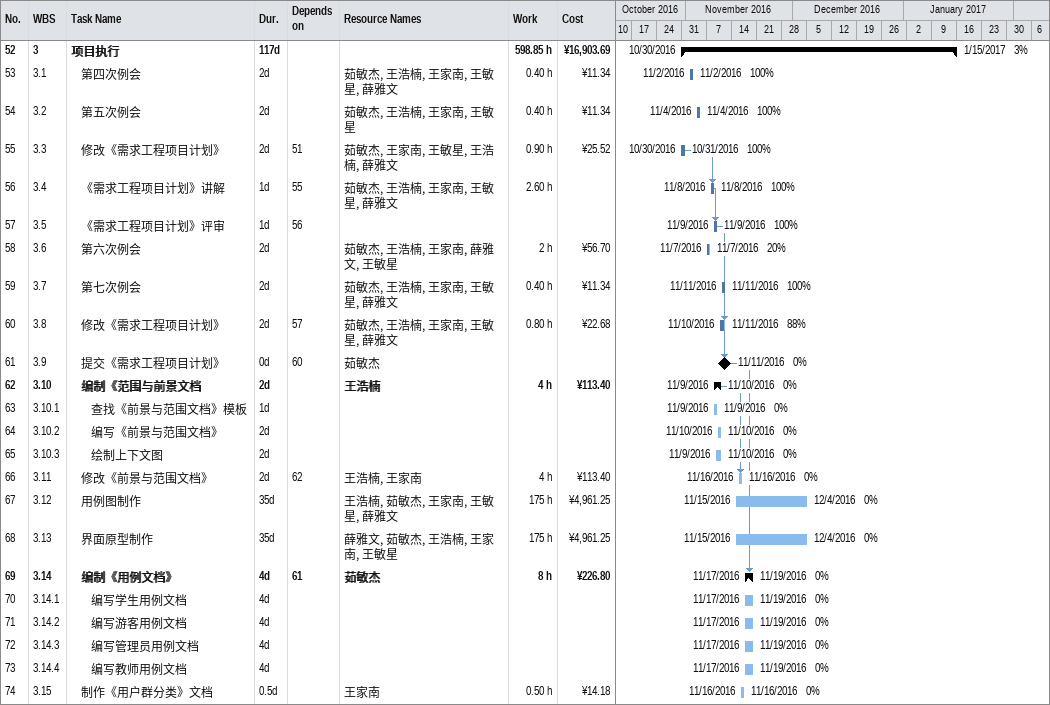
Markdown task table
| ID | WBS | Task | Duration | Start | Finish | Predecessors | Resources | % complete | Work (h) | Cost (¥) |
|---|---|---|---|---|---|---|---|---|---|---|
| 52 | 3 | **项目执行** | 117d | 2016-10-30 | 2017-01-15 |  |  | 3 | 598.85 | 16903.69 |
| 53 | 3.1 | 第四次例会 | 2d | 2016-11-02 | 2016-11-02 |  | 茹敏杰, 王浩楠, 王家南, 王敏星, 薛雅文 | 100 | 0.40 | 11.34 |
| 54 | 3.2 | 第五次例会 | 2d | 2016-11-04 | 2016-11-04 |  | 茹敏杰, 王浩楠, 王家南, 王敏星 | 100 | 0.40 | 11.34 |
| 55 | 3.3 | 修改《需求工程项目计划》 | 2d | 2016-10-30 | 2016-10-31 | 51 | 茹敏杰, 王家南, 王敏星, 王浩楠, 薛雅文 | 100 | 0.90 | 25.52 |
| 56 | 3.4 | 《需求工程项目计划》讲解 | 1d | 2016-11-08 | 2016-11-08 | 55 | 茹敏杰, 王浩楠, 王家南, 王敏星, 薛雅文 | 100 | 2.60 |  |
| 57 | 3.5 | 《需求工程项目计划》评审 | 1d | 2016-11-09 | 2016-11-09 | 56 |  | 100 |  |  |
| 58 | 3.6 | 第六次例会 | 2d | 2016-11-07 | 2016-11-07 |  | 茹敏杰, 王浩楠, 王家南, 薛雅文, 王敏星 | 20 | 2 | 56.70 |
| 59 | 3.7 | 第七次例会 | 2d | 2016-11-11 | 2016-11-11 |  | 茹敏杰, 王浩楠, 王家南, 王敏星, 薛雅文 | 100 | 0.40 | 11.34 |
| 60 | 3.8 | 修改《需求工程项目计划》 | 2d | 2016-11-10 | 2016-11-11 | 57 | 茹敏杰, 王浩楠, 王家南, 王敏星, 薛雅文 | 88 | 0.80 | 22.68 |
| 61 | 3.9 | 提交《需求工程项目计划》 | 0d | 2016-11-11 | 2016-11-11 | 60 | 茹敏杰 | 0 |  |  |
| 62 | 3.10 | **编制《范围与前景文档** | 2d | 2016-11-09 | 2016-11-10 |  | 王浩楠 | 0 | 4 | 113.40 |
| 63 | 3.10.1 | 查找《前景与范围文档》模板 | 1d | 2016-11-09 | 2016-11-09 |  |  | 0 |  |  |
| 64 | 3.10.2 | 编写《前景与范围文档》 | 2d | 2016-11-10 | 2016-11-10 |  |  | 0 |  |  |
| 65 | 3.10.3 | 绘制上下文图 | 2d | 2016-11-09 | 2016-11-10 |  |  | 0 |  |  |
| 66 | 3.11 | 修改《前景与范围文档》 | 2d | 2016-11-16 | 2016-11-16 | 62 | 王浩楠, 王家南 | 0 | 4 | 113.40 |
| 67 | 3.12 | 用例图制作 | 35d | 2016-11-15 | 2016-12-04 |  | 王浩楠, 茹敏杰, 王家南, 王敏星, 薛雅文 | 0 | 175 | 4961.25 |
| 68 | 3.13 | 界面原型制作 | 35d | 2016-11-15 | 2016-12-04 |  | 薛雅文, 茹敏杰, 王浩楠, 王家南, 王敏星 | 0 | 175 | 4961.25 |
| 69 | 3.14 | **编制《用例文档》** | 4d | 2016-11-17 | 2016-11-19 | 61 | 茹敏杰 | 0 | 8 | 226.80 |
| 70 | 3.14.1 | 编写学生用例文档 | 4d | 2016-11-17 | 2016-11-19 |  |  | 0 |  |  |
| 71 | 3.14.2 | 编写游客用例文档 | 4d | 2016-11-17 | 2016-11-19 |  |  | 0 |  |  |
| 72 | 3.14.3 | 编写管理员用例文档 | 4d | 2016-11-17 | 2016-11-19 |  |  | 0 |  |  |
| 73 | 3.14.4 | 编写教师用例文档 | 4d | 2016-11-17 | 2016-11-19 |  |  | 0 |  |  |
| 74 | 3.15 | 制作《用户群分类》文档 | 0.5d | 2016-11-16 | 2016-11-16 |  | 王家南 | 0 | 0.50 | 14.18 |
